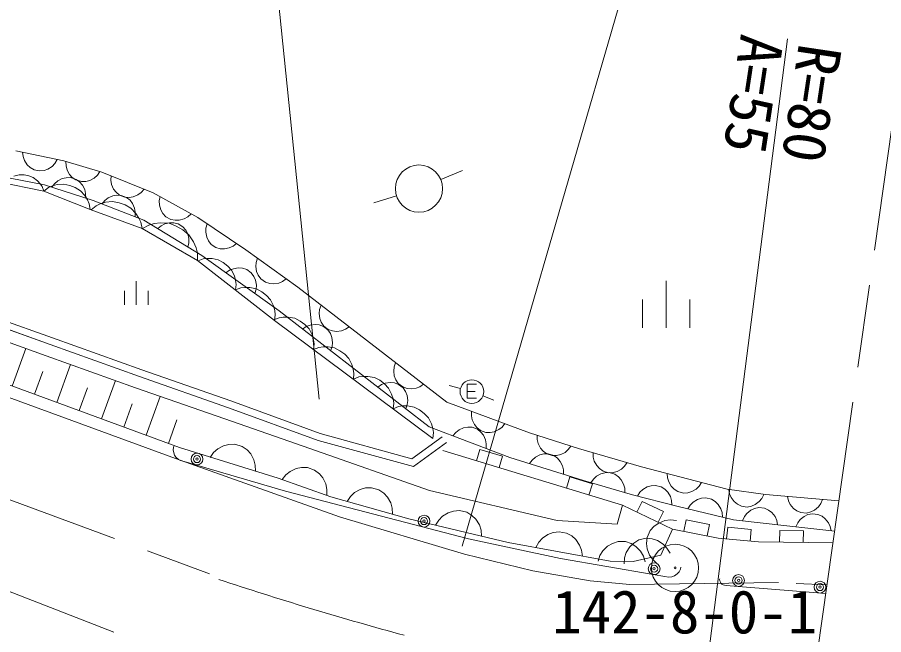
# Model space of a CAD drawing. Units: millimetres, scale not verified. Extents: x 40000 to 680000, y 20000 to 380000.
# Drawn here: x 526076 to 562784, y 259685 to 285824 of the extents above; entities that cross this region are included whole.
import ezdxf
from ezdxf.enums import TextEntityAlignment as Align

# ---------------------------------------------------------------- set-up
doc = ezdxf.new("R2010")
doc.units = ezdxf.units.MM
doc.header["$LTSCALE"] = 1000
doc.linetypes.add('CHAIN', pattern=[18.5, 12, -1.5, 3.5, -1.5])
for name, color, linetype, lineweight in [('M-BGD', 7, 'Continuous', 13), ('M-BGD-EXST', 7, 'Continuous', 13), ('M-BMK', 2, 'CHAIN', 13), ('M-BMK-SRVR', 3, 'Continuous', 13), ('M-STR-HTXT', 7, 'Continuous', 13), ('M-STR-STRC', 7, 'Continuous', 13)]:
    doc.layers.add(name, color=color, linetype=linetype, lineweight=lineweight)
doc.styles.add('ＭＳ ゴシック', font='')
doc.styles.get('ＭＳ ゴシック').set_extended_font_data('MS Gothic')

msp = doc.modelspace()

# ---------------------------------------------------------------- linework, layer by layer
at = {"layer": 'M-BGD'}
for p, q in [((526012, 280173), (528051, 279744)), ((526298, 280113), (526319, 279925)), ((526319, 279925), (526377, 279759)), ((526377, 279759), (526493, 279582)), ((527670, 279641), (527766, 279804)), ((528051, 279744), (529659, 279269)), ((528136, 279719), (528143, 279530)), ((527194, 278470), (522258, 279447)), ((527223, 278729), (522285, 279689)), ((526493, 279582), (526621, 279463)), ((526621, 279463), (526785, 279367)), ((526785, 279367), (527020, 279318)), ((527208, 279339), (527373, 279396)), ((527373, 279396), (527551, 279512)), ((527551, 279512), (527670, 279641)), ((528143, 279530), (528186, 279360)), ((528186, 279360), (528288, 279174)), ((526153, 279161), (525933, 279101)), ((526359, 279155), (526153, 279161)), ((526560, 279115), (526359, 279155)), ((526753, 279042), (526560, 279115)), ((526933, 278902), (526753, 279042)), ((527020, 279318), (527208, 279339)), ((527974, 278994), (527786, 278897)), ((528145, 279034), (527974, 278994)), ((528334, 279037), (528145, 279034)), ((528288, 279174), (528406, 279045)), ((528563, 278964), (528334, 279037)), ((528406, 279045), (528562, 278937)), ((529151, 278919), (529337, 279020)), ((529337, 279020), (529466, 279139)), ((529466, 279139), (529575, 279294)), ((529659, 279269), (531838, 278398)), ((530052, 279112), (530041, 278923)), ((544016, 278957), (544939, 279342)), ((527047, 278776), (526933, 278902)), ((527127, 278656), (527047, 278776)), ((527194, 278470), (527127, 278656)), ((527401, 278614), (527206, 278465)), ((529293, 278072), (527223, 278729)), ((527564, 278684), (527401, 278614)), ((527655, 278781), (527543, 278627)), ((527767, 278740), (527564, 278684)), ((527786, 278897), (527655, 278781)), ((528048, 278764), (527767, 278740)), ((528297, 278710), (528048, 278764)), ((528532, 278617), (528297, 278710)), ((528750, 278485), (528532, 278617)), ((528562, 278937), (528792, 278869)), ((528716, 278853), (528563, 278964)), ((528832, 278722), (528716, 278853)), ((528792, 278869), (528981, 278875)), ((528930, 278533), (528832, 278722)), ((528981, 278875), (529151, 278919)), ((530041, 278923), (530069, 278750)), ((530069, 278750), (530153, 278555)), ((529159, 277691), (527194, 278470)), ((528938, 278275), (528750, 278485)), ((528970, 278363), (528930, 278533)), ((529048, 278096), (528938, 278275)), ((528973, 278173), (528970, 278363)), ((530119, 278265), (529925, 278180)), ((530292, 278295), (530119, 278265)), ((530153, 278555), (530259, 278416)), ((530259, 278416), (530403, 278293)), ((530481, 278285), (530292, 278295)), ((530403, 278293), (530626, 278204)), ((530705, 278198), (530481, 278285)), ((530988, 278221), (531183, 278304)), ((531183, 278304), (531323, 278410)), ((531323, 278410), (531445, 278555)), ((531838, 278398), (533720, 277351)), ((542140, 278271), (541186, 277970)), ((529119, 277933), (529048, 278096)), ((529159, 277691), (529119, 277933)), ((531436, 277238), (529293, 278072)), ((529587, 277926), (529410, 277844)), ((529807, 277993), (529587, 277926)), ((529787, 278073), (529666, 277927)), ((529925, 278180), (529787, 278073)), ((530114, 278028), (529807, 277993)), ((530389, 277977), (530114, 278028)), ((530648, 277882), (530389, 277977)), ((530626, 278204), (530816, 278193)), ((530892, 277744), (530648, 277882)), ((530851, 278077), (530705, 278198)), ((530816, 278193), (530988, 278221)), ((530958, 277939), (530851, 278077)), ((531043, 277745), (530958, 277939)), ((532124, 278239), (532089, 278052)), ((532089, 278052), (532095, 277877)), ((531362, 276887), (529159, 277691)), ((529410, 277844), (529202, 277675)), ((531104, 277520), (530892, 277744)), ((531073, 277572), (531043, 277745)), ((531064, 277383), (531073, 277572)), ((531229, 277327), (531104, 277520)), ((532095, 277877), (532153, 277673)), ((532153, 277673), (532240, 277522)), ((532240, 277522), (532368, 277382)), ((531311, 277150), (531229, 277327)), ((531362, 276887), (531311, 277150)), ((533887, 275733), (531436, 277238)), ((532368, 277382), (532578, 277265)), ((532578, 277265), (532764, 277230)), ((532764, 277230), (532939, 277236)), ((532939, 277236), (533143, 277294)), ((533143, 277294), (533295, 277381)), ((533295, 277381), (533435, 277510)), ((533720, 277351), (535763, 275982)), ((533715, 275529), (531362, 276887)), ((531652, 277031), (531376, 276878)), ((531873, 277091), (531652, 277031)), ((532141, 277123), (531873, 277091)), ((532168, 277000), (532023, 276878)), ((532503, 277102), (532141, 277123)), ((532323, 277081), (532168, 277000)), ((532529, 277130), (532323, 277081)), ((532810, 276987), (532503, 277102)), ((532704, 277128), (532529, 277130)), ((532889, 277085), (532704, 277128)), ((533091, 276825), (532810, 276987)), ((533094, 276960), (532889, 277085)), ((533345, 276616), (533091, 276825)), ((533216, 276814), (533094, 276960)), ((533296, 276659), (533216, 276814)), ((534068, 276901), (534060, 276726)), ((534119, 277084), (534068, 276901)), ((533346, 276453), (533296, 276659)), ((533344, 276278), (533346, 276453)), ((533544, 276314), (533345, 276616)), ((534060, 276726), (534101, 276518)), ((534101, 276518), (534175, 276360)), ((533301, 276093), (533344, 276278)), ((533650, 276066), (533544, 276314)), ((533710, 275844), (533650, 276066)), ((534175, 276360), (534292, 276210)), ((534292, 276210), (534491, 276076)), ((534491, 276076), (534674, 276026)), ((534849, 276017), (535057, 276059)), ((535057, 276059), (535215, 276133)), ((535215, 276133), (535365, 276249)), ((533715, 275529), (533710, 275844)), ((537166, 273397), (533887, 275733)), ((534674, 276026), (534849, 276017)), ((535763, 275982), (537958, 274395)), ((536972, 272988), (533715, 275529)), ((533957, 275594), (533739, 275511)), ((534126, 275615), (533957, 275594)), ((534326, 275611), (534126, 275615)), ((534589, 275558), (534326, 275611)), ((534802, 275442), (534589, 275558)), ((534992, 275295), (534802, 275442)), ((536196, 275447), (536181, 275273)), ((536253, 275628), (536196, 275447)), ((535069, 275112), (534916, 275000)), ((535156, 275115), (534992, 275295)), ((535230, 275182), (535069, 275112)), ((535272, 274873), (535156, 275115)), ((535439, 275217), (535230, 275182)), ((535613, 275203), (535439, 275217)), ((535795, 275148), (535613, 275203)), ((535990, 275008), (535795, 275148)), ((536102, 274855), (535990, 275008)), ((536181, 275273), (536215, 275064)), ((536215, 275064), (536284, 274903)), ((531113, 274649), (531113, 273649)), ((535324, 274680), (535272, 274873)), ((535345, 274512), (535324, 274680)), ((536172, 274695), (536102, 274855)), ((536207, 274485), (536172, 274695)), ((536284, 274903), (536394, 274749)), ((536394, 274749), (536589, 274608)), ((536589, 274608), (536770, 274551)), ((537154, 274570), (537314, 274639)), ((537314, 274639), (537469, 274749)), ((553570, 274673), (553570, 272673)), ((530613, 274249), (530613, 273649)), ((531613, 274249), (531613, 273649)), ((535316, 274280), (535345, 274512)), ((535545, 274368), (535316, 274280)), ((535722, 274390), (535545, 274368)), ((535932, 274386), (535722, 274390)), ((536208, 274330), (535932, 274386)), ((536138, 274130), (536193, 274311)), ((536193, 274311), (536207, 274485)), ((536432, 274208), (536208, 274330)), ((536770, 274551), (536944, 274536)), ((536944, 274536), (537154, 274570)), ((537958, 274395), (544279, 269528)), ((536631, 274053), (536432, 274208)), ((536804, 273865), (536631, 274053)), ((536925, 273611), (536804, 273865)), ((552570, 273873), (552570, 272673)), ((554570, 273873), (554570, 272673)), ((527568, 272247), (523796, 273597)), ((536980, 273408), (536925, 273611)), ((538944, 273636), (538882, 273457)), ((532948, 267607), (517810, 273168)), ((523695, 273314), (527467, 271965)), ((527467, 271965), (523695, 273314)), ((536972, 272988), (537002, 273231)), ((537002, 273231), (536980, 273408)), ((543532, 268483), (537166, 273397)), ((537346, 273129), (537170, 273103)), ((537556, 273130), (537346, 273129)), ((537833, 273080), (537556, 273130)), ((538882, 273457), (538862, 273283)), ((538862, 273283), (538889, 273073)), ((523527, 272844), (527299, 271494)), ((537170, 273103), (536943, 273010)), ((543683, 267996), (536972, 272988)), ((538060, 272964), (537833, 273080)), ((538263, 272813), (538060, 272964)), ((538440, 272629), (538263, 272813)), ((538484, 272796), (538321, 272732)), ((538695, 272823), (538484, 272796)), ((538868, 272803), (538695, 272823)), ((539048, 272740), (538868, 272803)), ((538889, 273073), (538953, 272910)), ((538953, 272910), (539059, 272753)), ((539059, 272753), (539249, 272606)), ((532776, 267138), (517638, 272699)), ((538321, 272732), (538164, 272627)), ((538567, 272378), (538440, 272629)), ((538626, 272176), (538567, 272378)), ((539238, 272594), (539048, 272740)), ((539343, 272436), (539238, 272594)), ((539249, 272606), (539428, 272544)), ((539407, 272273), (539343, 272436)), ((539428, 272544), (539602, 272524)), ((539602, 272524), (539813, 272551)), ((539813, 272551), (539975, 272615)), ((539975, 272615), (540133, 272721)), ((531350, 270892), (527568, 272247)), ((538652, 272000), (538626, 272176)), ((539434, 272063), (539407, 272273)), ((539414, 271889), (539434, 272063)), ((525855, 270213), (526439, 271802)), ((527467, 271965), (531249, 270610)), ((531249, 270610), (527467, 271965)), ((538628, 271756), (538652, 272000)), ((538854, 271849), (538628, 271756)), ((539031, 271875), (538854, 271849)), ((539241, 271876), (539031, 271875)), ((539518, 271827), (539241, 271876)), ((539351, 271710), (539414, 271889)), ((539745, 271710), (539518, 271827)), ((539948, 271560), (539745, 271710)), ((527299, 271494), (531084, 270137)), ((540125, 271376), (539948, 271560)), ((540252, 271124), (540125, 271376)), ((527747, 269518), (528336, 271122)), ((540311, 270923), (540252, 271124)), ((540337, 270747), (540311, 270923)), ((542042, 271023), (542022, 270849)), ((542105, 271202), (542042, 271023)), ((526801, 269866), (527153, 270824)), ((531249, 270610), (535026, 269296)), ((535026, 269296), (531249, 270610)), ((535119, 269581), (531350, 270892)), ((540313, 270503), (540337, 270747)), ((540539, 270596), (540313, 270503)), ((540716, 270622), (540539, 270596)), ((540926, 270623), (540716, 270622)), ((541203, 270574), (540926, 270623)), ((541430, 270457), (541203, 270574)), ((542022, 270849), (542050, 270639)), ((542050, 270639), (542113, 270476)), ((529638, 268823), (530233, 270442)), ((541504, 270276), (541347, 270170)), ((541633, 270306), (541430, 270457)), ((541667, 270339), (541504, 270276)), ((541810, 270122), (541633, 270306)), ((541878, 270366), (541667, 270339)), ((542051, 270346), (541878, 270366)), ((542230, 270284), (542051, 270346)), ((542113, 270476), (542219, 270319)), ((542219, 270319), (542410, 270172)), ((542420, 270137), (542230, 270284)), ((542410, 270172), (542589, 270110)), ((542973, 270117), (543136, 270181)), ((543136, 270181), (543293, 270287)), ((544852, 270103), (544368, 270230)), ((545536, 270297), (545136, 270297)), ((545136, 270297), (545136, 269697)), ((528692, 269171), (529048, 270138)), ((531084, 270137), (534862, 268824)), ((541937, 269871), (541810, 270122)), ((541996, 269669), (541937, 269871)), ((542526, 269979), (542420, 270137)), ((542590, 269817), (542526, 269979)), ((542589, 270110), (542763, 270090)), ((542617, 269606), (542590, 269817)), ((542763, 270090), (542973, 270117)), ((545136, 269977), (545476, 269977)), ((530584, 268476), (530943, 269452)), ((531530, 268129), (532134, 269772)), ((538912, 268198), (535119, 269581)), ((542022, 269493), (541996, 269669)), ((541998, 269249), (542022, 269493)), ((542597, 269432), (542617, 269606)), ((544279, 269528), (547778, 268238)), ((545136, 269697), (545536, 269697)), ((545801, 269794), (546267, 269612)), ((538828, 267910), (535026, 269296)), ((542224, 269343), (541998, 269249)), ((542401, 269369), (542224, 269343)), ((542611, 269369), (542401, 269369)), ((542534, 269253), (542597, 269432)), ((542888, 269320), (542611, 269369)), ((543115, 269203), (542888, 269320)), ((543318, 269053), (543115, 269203)), ((545325, 269142), (545319, 268953)), ((532475, 267781), (532841, 268777)), ((538471, 267566), (534862, 268824)), ((543495, 268869), (543318, 269053)), ((543622, 268617), (543495, 268869)), ((545319, 268953), (545351, 268781)), ((545351, 268781), (545440, 268588)), ((546940, 267191), (543532, 268483)), ((543681, 268416), (543622, 268617)), ((543707, 268240), (543681, 268416)), ((544792, 268358), (544655, 268250)), ((544985, 268446), (544792, 268358)), ((545158, 268477), (544985, 268446)), ((545347, 268469), (545158, 268477)), ((545572, 268384), (545347, 268469)), ((545440, 268588), (545550, 268452)), ((545550, 268452), (545698, 268333)), ((545719, 268264), (545572, 268384)), ((546285, 268277), (546477, 268366)), ((546477, 268366), (546614, 268475)), ((546614, 268475), (546732, 268623)), ((542796, 267133), (538912, 268198)), ((544082, 268066), (542796, 267133)), ((543683, 267996), (543707, 268240)), ((544655, 268250), (544535, 268103)), ((545698, 268333), (545923, 268250)), ((545827, 268127), (545719, 268264)), ((545914, 267933), (545827, 268127)), ((545923, 268250), (546113, 268244)), ((546113, 268244), (546285, 268277)), ((547778, 268238), (549856, 267569)), ((548103, 268133), (548105, 267943)), ((532679, 267510), (532688, 267612)), ((532688, 267612), (532705, 267670)), ((537131, 266311), (532948, 267607)), ((534817, 267685), (534567, 267552)), ((535043, 267742), (534817, 267685)), ((535296, 267748), (535043, 267742)), ((535602, 267655), (535296, 267748)), ((535808, 267508), (535602, 267655)), ((542856, 266806), (538828, 267910)), ((544258, 267823), (542856, 266806)), ((545945, 267761), (545914, 267933)), ((545937, 267571), (545945, 267761)), ((548105, 267943), (548145, 267773)), ((548145, 267773), (548241, 267584)), ((549419, 267520), (549531, 267673)), ((532703, 267378), (532679, 267510)), ((532738, 267285), (532703, 267378)), ((532798, 267205), (532738, 267285)), ((534394, 267396), (534247, 267189)), ((534567, 267552), (534394, 267396)), ((535965, 267335), (535808, 267508)), ((536098, 267086), (535965, 267335)), ((538471, 267566), (543535, 265793)), ((551723, 265164), (544107, 267485)), ((545678, 267528), (545532, 267050)), ((546635, 267237), (545678, 267528)), ((546489, 266759), (546635, 267237)), ((548215, 267294), (548026, 267196)), ((548385, 267335), (548215, 267294)), ((548241, 267584), (548357, 267452)), ((548357, 267452), (548510, 267340)), ((548574, 267338), (548385, 267335)), ((548510, 267340), (548738, 267267)), ((548803, 267266), (548574, 267338)), ((548738, 267267), (548928, 267269)), ((548957, 267155), (548803, 267266)), ((548928, 267269), (549098, 267308)), ((549098, 267308), (549287, 267405)), ((549287, 267405), (549419, 267520)), ((549856, 267569), (552525, 266795)), ((550470, 267391), (550478, 267201)), ((539733, 264677), (532776, 267138)), ((532896, 267113), (532798, 267205)), ((532986, 267066), (532896, 267113)), ((533140, 267021), (532986, 267066)), ((533619, 266879), (533140, 267021)), ((537440, 265756), (533619, 266879)), ((536154, 266860), (536098, 267086)), ((550060, 266211), (546940, 267191)), ((547896, 267080), (547784, 266926)), ((548026, 267196), (547896, 267080)), ((549073, 267024), (548957, 267155)), ((549171, 266836), (549073, 267024)), ((550478, 267201), (550522, 267032)), ((550522, 267032), (550625, 266846)), ((551803, 266817), (551911, 266973)), ((536161, 266607), (536154, 266860)), ((537635, 266600), (537455, 266451)), ((537890, 266722), (537635, 266600)), ((538119, 266768), (537890, 266722)), ((538372, 266764), (538119, 266768)), ((538673, 266657), (538372, 266764)), ((538873, 266502), (538673, 266657)), ((539022, 266322), (538873, 266502)), ((549212, 266666), (549171, 266836)), ((549215, 266476), (549212, 266666)), ((550625, 266846), (550744, 266718)), ((550744, 266718), (550900, 266610)), ((550969, 266541), (550800, 266496)), ((550900, 266610), (551131, 266543)), ((551158, 266549), (550969, 266541)), ((551131, 266543), (551320, 266551)), ((551389, 266482), (551158, 266549)), ((551320, 266551), (551489, 266596)), ((551489, 266596), (551675, 266698)), ((551675, 266698), (551803, 266817)), ((552525, 266795), (556154, 265845)), ((553614, 266510), (553627, 266321)), ((539354, 265526), (537131, 266311)), ((537455, 266451), (537300, 266252)), ((539144, 266067), (539022, 266322)), ((549487, 266368), (549341, 265890)), ((550443, 266076), (549487, 266368)), ((552137, 265609), (550060, 266211)), ((550486, 266275), (550378, 266119)), ((550614, 266394), (550486, 266275)), ((550800, 266496), (550614, 266394)), ((551545, 266374), (551389, 266482)), ((551664, 266246), (551545, 266374)), ((551766, 266060), (551664, 266246)), ((553627, 266321), (553676, 266153)), ((553676, 266153), (553783, 265970)), ((539190, 265838), (539144, 266067)), ((539186, 265585), (539190, 265838)), ((540608, 265836), (540361, 265698)), ((540833, 265897), (540608, 265836)), ((541086, 265908), (540833, 265897)), ((541394, 265821), (541086, 265908)), ((541603, 265678), (541394, 265821)), ((543535, 265793), (548947, 264521)), ((550297, 265598), (550443, 266076)), ((551811, 265891), (551766, 266060)), ((551819, 265701), (551811, 265891)), ((552583, 265834), (552459, 265712)), ((552766, 265942), (552583, 265834)), ((552934, 265991), (552766, 265942)), ((553123, 266004), (552934, 265991)), ((553356, 265944), (553123, 266004)), ((553515, 265840), (553356, 265944)), ((553637, 265716), (553515, 265840)), ((553783, 265970), (553905, 265845)), ((553905, 265845), (554064, 265741)), ((554653, 265742), (554836, 265849)), ((554836, 265849), (554962, 265971)), ((554962, 265971), (555065, 266130)), ((556154, 265845), (557777, 265614)), ((556223, 265835), (556257, 265648)), ((545195, 263746), (537440, 265756)), ((542668, 264587), (539354, 265526)), ((540191, 265538), (540049, 265329)), ((540361, 265698), (540191, 265538)), ((541763, 265508), (541603, 265678)), ((541901, 265261), (541763, 265508)), ((554025, 265119), (552137, 265609)), ((552459, 265712), (552355, 265553)), ((553745, 265533), (553637, 265716)), ((553794, 265365), (553745, 265533)), ((554064, 265741), (554296, 265680)), ((554296, 265680), (554485, 265693)), ((554485, 265693), (554653, 265742)), ((554893, 265407), (554713, 265296)), ((555060, 265460), (554893, 265407)), ((555249, 265477), (555060, 265460)), ((555482, 265422), (555249, 265477)), ((555644, 265322), (555482, 265422)), ((556257, 265648), (556325, 265487)), ((556325, 265487), (556452, 265317)), ((557513, 265318), (557623, 265454)), ((557623, 265454), (557708, 265623)), ((557777, 265614), (560890, 265352)), ((558704, 265536), (558749, 265351)), ((560124, 265236), (560199, 265410)), ((541961, 265036), (541901, 265261)), ((541973, 264784), (541961, 265036)), ((551497, 264366), (551723, 265164)), ((553841, 264158), (551723, 265164)), ((551723, 265164), (553841, 264158)), ((552545, 265327), (552330, 264875)), ((553448, 264898), (552545, 265327)), ((553807, 265176), (553794, 265365)), ((556416, 264554), (554025, 265119)), ((554591, 265171), (554491, 265009)), ((554713, 265296), (554591, 265171)), ((555769, 265200), (555644, 265322)), ((555881, 265020), (555769, 265200)), ((556452, 265317), (556588, 265207)), ((556588, 265207), (556758, 265122)), ((556758, 265122), (556995, 265089)), ((556995, 265089), (557182, 265123)), ((557182, 265123), (557343, 265191)), ((557500, 265065), (557314, 265025)), ((557343, 265191), (557513, 265318)), ((557738, 265037), (557500, 265065)), ((557910, 264957), (557738, 265037)), ((558749, 265351), (558826, 265194)), ((558826, 265194), (558963, 265032)), ((558963, 265032), (559104, 264930)), ((559859, 264957), (560021, 265094)), ((560021, 265094), (560124, 265236)), ((545017, 263094), (539733, 264677)), ((544096, 264701), (543933, 264534)), ((544336, 264850), (544096, 264701)), ((544558, 264921), (544336, 264850)), ((544810, 264944), (544558, 264921)), ((545122, 264870), (544810, 264944)), ((545337, 264737), (545122, 264870)), ((545504, 264574), (545337, 264737)), ((553234, 264446), (553448, 264898)), ((555934, 264853), (555881, 265020)), ((555951, 264664), (555934, 264853)), ((556882, 264682), (556802, 264510)), ((556989, 264821), (556882, 264682)), ((557155, 264953), (556989, 264821)), ((557314, 265025), (557155, 264953)), ((558049, 264851), (557910, 264957)), ((558181, 264685), (558049, 264851)), ((558253, 264525), (558181, 264685)), ((559104, 264930), (559279, 264855)), ((559417, 264694), (559251, 264562)), ((559279, 264855), (559518, 264835)), ((559576, 264767), (559417, 264694)), ((559518, 264835), (559702, 264880)), ((559762, 264806), (559576, 264767)), ((559702, 264880), (559859, 264957)), ((560000, 264778), (559762, 264806)), ((560172, 264698), (560000, 264778)), ((560311, 264592), (560172, 264698)), ((546878, 263592), (542668, 264587)), ((543933, 264534), (543800, 264319)), ((545653, 264334), (545504, 264574)), ((545723, 264111), (545653, 264334)), ((548947, 264521), (551497, 264366)), ((553253, 264412), (553062, 264279)), ((553518, 264513), (553253, 264412)), ((553749, 264541), (553518, 264513)), ((554001, 264516), (553749, 264541)), ((554418, 264552), (554319, 264062)), ((555398, 264355), (554418, 264552)), ((555300, 263865), (555398, 264355)), ((558678, 264296), (556416, 264554)), ((558292, 264340), (558253, 264525)), ((559144, 264423), (559064, 264251)), ((559251, 264562), (559144, 264423)), ((560443, 264426), (560311, 264592)), ((560515, 264267), (560443, 264426)), ((545746, 263859), (545723, 264111)), ((548780, 264011), (548561, 263930)), ((549031, 264046), (548780, 264011)), ((549345, 263988), (549031, 264046)), ((549566, 263865), (549345, 263988)), ((552891, 264093), (552760, 263800)), ((553062, 264279), (552891, 264093)), ((553841, 264158), (553344, 263049)), ((555778, 263769), (553841, 264158)), ((556176, 264235), (556130, 263737)), ((557172, 264143), (556176, 264235)), ((557126, 263646), (557172, 264143)), ((558382, 264100), (558374, 263601)), ((559381, 264086), (558382, 264100)), ((560708, 264063), (558678, 264296)), ((559374, 263586), (559381, 264086)), ((560555, 264081), (560515, 264267)), ((549096, 262905), (545195, 263746)), ((551190, 262790), (546878, 263592)), ((548174, 263595), (548051, 263374)), ((548328, 263770), (548174, 263595)), ((548561, 263930), (548328, 263770)), ((549741, 263711), (549566, 263865)), ((549901, 263477), (549741, 263711)), ((551530, 263626), (551289, 263549)), ((551850, 263623), (551530, 263626)), ((552089, 263540), (551850, 263623)), ((552198, 263565), (552030, 263403)), ((552414, 263697), (552198, 263565)), ((552726, 263768), (552414, 263697)), ((552978, 263744), (552726, 263768)), ((552760, 263800), (552735, 263549)), ((553199, 263672), (552978, 263744)), ((553439, 263522), (553199, 263672)), ((557478, 263613), (555778, 263769)), ((560637, 263568), (557478, 263613)), ((549983, 263259), (549901, 263477)), ((550017, 263008), (549983, 263259)), ((550886, 263234), (550764, 263035)), ((551088, 263431), (550886, 263234)), ((551289, 263549), (551088, 263431)), ((552030, 263403), (551880, 263164)), ((552288, 263418), (552089, 263540)), ((552486, 263216), (552288, 263418)), ((552603, 263015), (552486, 263216)), ((552735, 263549), (552763, 263317)), ((552763, 263317), (552864, 263053)), ((553601, 263354), (553439, 263522)), ((553732, 263138), (553601, 263354)), ((547913, 262388), (545017, 263094)), ((553016, 262230), (549096, 262905)), ((550764, 263035), (550681, 262796)), ((551807, 262942), (551783, 262690)), ((551880, 263164), (551807, 262942)), ((553344, 263049), (552171, 262779)), ((552681, 262774), (552603, 263015)), ((552864, 263053), (552998, 262862)), ((552998, 262862), (553184, 262691)), ((552171, 262779), (551190, 262790)), ((554185, 262536), (554172, 262457)), ((550341, 261965), (547913, 262388)), ((553509, 262145), (553016, 262230)), ((553667, 262118), (553509, 262145)), ((553812, 262134), (553667, 262118)), ((553920, 262176), (553812, 262134)), ((554036, 262258), (553920, 262176)), ((554112, 262346), (554036, 262258)), ((554172, 262457), (554112, 262346)), ((552024, 261809), (550341, 261965)), ((558328, 261894), (552024, 261809)), ((555834, 262015), (555836, 262045)), ((555840, 261964), (555834, 262015)), ((555865, 261902), (555840, 261964)), ((555891, 261860), (555865, 261902)), ((555929, 261827), (555891, 261860)), ((555986, 261792), (555929, 261827)), ((556035, 261778), (555986, 261792)), ((556115, 261771), (556035, 261778)), ((556613, 261731), (556115, 261771)), ((560335, 261426), (556613, 261731)), ((560386, 261793), (559072, 261850))]:
    msp.add_line(p, q, dxfattribs=at)
for centre, radius in [((543093, 278573), 1000), ((545336, 269977), 500), ((533690, 267119), 250), ((533690, 267119), 150), ((533690, 267119), 50), ((543309, 264493), 250), ((543309, 264493), 150), ((543309, 264493), 50), ((553059, 262477), 250), ((553059, 262477), 150), ((553059, 262477), 50), ((556634, 261980), 250), ((556634, 261980), 150), ((556634, 261980), 50), ((560087, 261698), 250), ((560087, 261698), 150), ((560087, 261698), 50)]:
    msp.add_circle(centre, radius, dxfattribs=at)
at = {"layer": 'M-BGD-EXST'}
msp.add_line((552505, 289562), (544918, 263426), dxfattribs=at)
at = {"layer": 'M-BMK'}
for p, q in [((559800, 257645), (563324, 282561)), ((518937, 267927), (534224, 262261)), ((534608, 262024), (534844, 261946)), ((534844, 261946), (535081, 261869)), ((535081, 261869), (535317, 261792)), ((535317, 261792), (535554, 261715)), ((535554, 261715), (535791, 261639)), ((535791, 261639), (536028, 261563)), ((536028, 261563), (536265, 261487)), ((536265, 261487), (536502, 261412)), ((536502, 261412), (536739, 261337)), ((536739, 261337), (536976, 261263)), ((536976, 261263), (537214, 261189)), ((537214, 261189), (537452, 261115)), ((537452, 261115), (537689, 261041)), ((537689, 261041), (537927, 260968)), ((537927, 260968), (538165, 260896)), ((538165, 260896), (538403, 260824)), ((538403, 260824), (538641, 260752)), ((538641, 260752), (538880, 260681)), ((538880, 260681), (539118, 260610)), ((539118, 260610), (539357, 260539)), ((539357, 260539), (539595, 260469)), ((539595, 260469), (539834, 260399)), ((539834, 260399), (540073, 260330)), ((540073, 260330), (540312, 260261)), ((540312, 260261), (540551, 260193)), ((540551, 260193), (540790, 260125)), ((540790, 260125), (541030, 260058)), ((541030, 260058), (541270, 259991)), ((541270, 259991), (541509, 259924)), ((541509, 259924), (541749, 259858)), ((541749, 259858), (541989, 259792)), ((541989, 259792), (542229, 259727)), ((542229, 259727), (542469, 259663))]:
    msp.add_line(p, q, dxfattribs=at)
at = {"layer": 'M-BMK-SRVR'}
for radius in [1000, 40]:
    msp.add_circle((553943, 262512), radius, dxfattribs=at)
at = {"layer": 'M-STR-HTXT'}
for p, q in [((557368, 274461), (558710, 284915)), ((555140, 257103), (557368, 274461))]:
    msp.add_line(p, q, dxfattribs=at)
at = {"layer": 'M-STR-STRC'}
for p, q in [((535789, 299763), (538863, 269654)), ((525629, 261554), (530167, 259797))]:
    msp.add_line(p, q, dxfattribs=at)

# ---------------------------------------------------------------- texts
at = {"layer": 'M-BMK-SRVR', "style": 'ＭＳ ゴシック'}
msp.add_text('142-8-0-1', height=1833, dxfattribs=at).set_placement((548741, 259187), align=Align.BOTTOM_LEFT)
at = {"layer": 'M-STR-HTXT', "style": 'ＭＳ ゴシック'}
for s, rotation, p in [('A=55', 261.348, (556199, 285245)), ('R=80', 261.488, (558656, 284857))]:
    msp.add_text(s, height=1833, rotation=rotation, dxfattribs=at).set_placement(p, align=Align.BOTTOM_LEFT)

doc.saveas('drawing.dxf')
